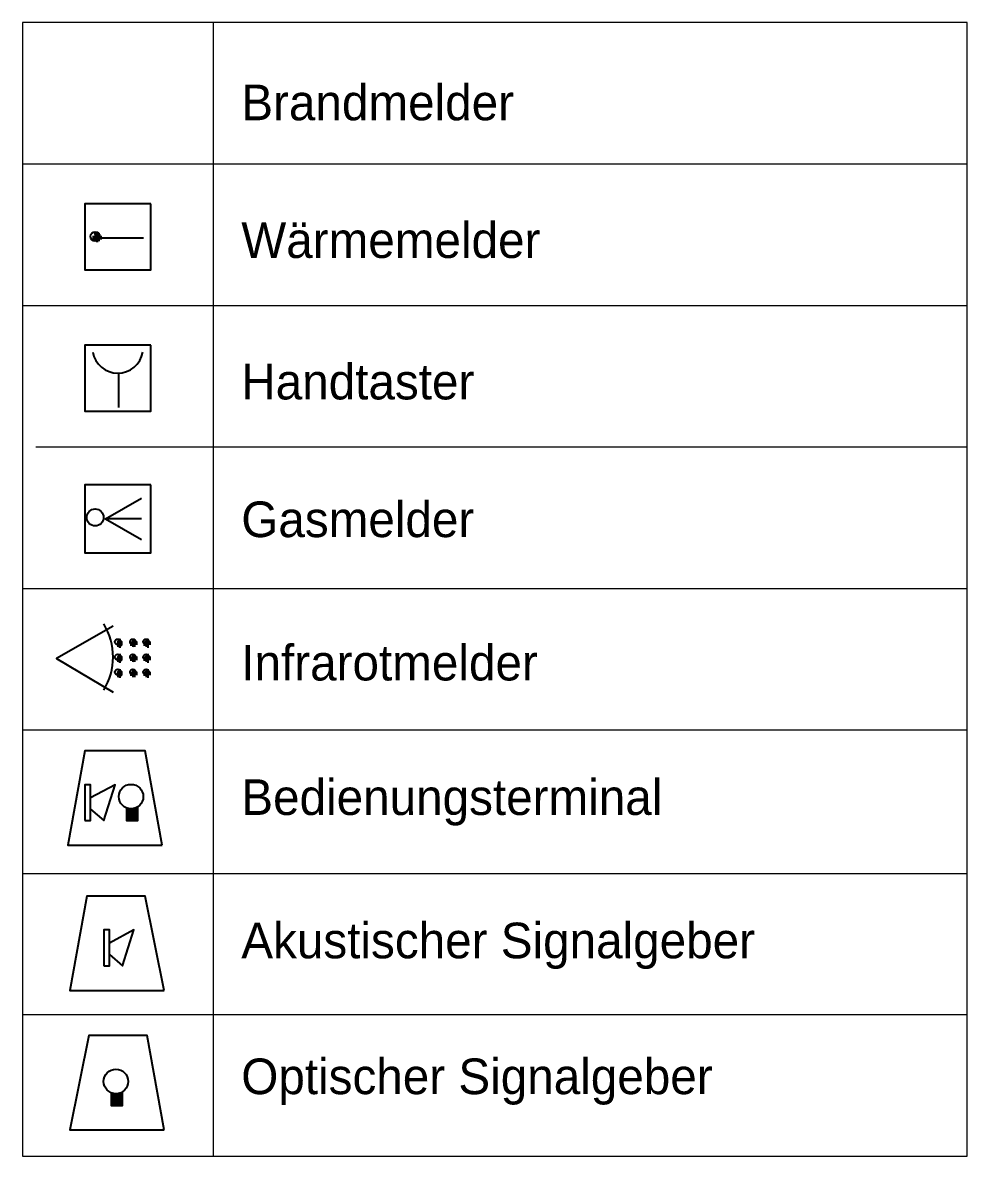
# Model space of a CAD drawing. Header units: millimetres. Extents: x -10377 to 8287, y -8757 to 3333.
# Drawn here: x 4352 to 6294, y -8237 to -5908 of the extents above; entities that cross this region are included whole.
import ezdxf

# ---------------------------------------------------------------- set-up
doc = ezdxf.new("R2010")
doc.units = ezdxf.units.MM
doc.layers.add('PDF2_EL_Legende', color=7, linetype='CONTINUOUS')
doc.layers.add('PDF2_Text', color=7, linetype='CONTINUOUS')
doc.styles.add('PDF ArialMT', font='PDF ArialMT')

msp = doc.modelspace()

# ---------------------------------------------------------------- linework, layer by layer
at = {"layer": 'PDF2_EL_Legende', "color": 7, "lineweight": 9}
msp.add_lwpolyline([(4352.1, -8237.3), (6294.2, -8237.3), (6294.2, -5907.5), (4352.1, -5907.5)], close=True, dxfattribs=at)
for points in [[(4743.6, -5907.5), (4743.6, -8237.3)], [(6294.2, -6198.3), (4352.1, -6198.3)], [(4352.1, -6489), (6294.2, -6489)], [(6294.2, -6779.8), (4379.2, -6779.8)], [(4352.1, -7070.5), (6294.2, -7070.5)], [(6294.2, -7361.2), (4352.1, -7361.2)], [(4352.1, -7655.9), (6294.2, -7655.9)], [(6294.2, -7946.6), (4352.1, -7946.6)]]:
    msp.add_lwpolyline(points, dxfattribs=at)
at = {"layer": 'PDF2_EL_Legende', "lineweight": 25}
for points in [[(4615.7, -6279.7), (4480, -6279.7), (4480, -6415.4), (4615.7, -6415.4)], [(4615.7, -6570.4), (4480, -6570.4), (4480, -6706.1), (4615.7, -6706.1)], [(4615.7, -6857.3), (4480, -6857.3), (4480, -6996.8), (4615.7, -6996.8)], [(4639, -7597.7), (4604.1, -7403.9), (4480, -7403.9), (4445.1, -7597.7)], [(4480, -7547.3), (4491.7, -7547.3), (4491.7, -7473.7), (4480, -7473.7)], [(4642.8, -7896.2), (4604.1, -7702.4), (4483.9, -7702.4), (4449, -7896.2)], [(4518.8, -7845.8), (4530.4, -7845.8), (4530.4, -7772.1), (4518.8, -7772.1)], [(4642.8, -8183.1), (4608, -7989.2), (4487.8, -7989.2), (4449, -8183.1)]]:
    msp.add_lwpolyline(points, close=True, dxfattribs=at)
at = {"layer": 'PDF2_EL_Legende', "lineweight": 0}
for points in [[(4514.9, -6349.5), (4495.5, -6349.5), (4514.9, -6349.5)], [(4514.9, -6349.5), (4495.5, -6349.5), (4514.9, -6349.5)], [(4511, -6341.7), (4499.4, -6341.7), (4511, -6341.7)], [(4511, -6353.3), (4499.4, -6353.3), (4511, -6353.3)], [(4507.2, -6341.7), (4503.3, -6341.7), (4507.2, -6341.7)], [(4507.2, -6357.2), (4503.3, -6357.2), (4507.2, -6357.2)], [(4507.2, -6357.2), (4503.3, -6357.2), (4507.2, -6357.2)], [(4549.8, -7175.2), (4549.8, -7175.2), (4549.8, -7175.2)], [(4549.8, -7175.2), (4549.8, -7175.2), (4549.8, -7175.2)], [(4549.8, -7175.2), (4549.8, -7175.2), (4549.8, -7175.2)], [(4549.8, -7175.2), (4549.8, -7175.2), (4549.8, -7175.2)], [(4549.8, -7179), (4549.8, -7175.2), (4549.8, -7179)], [(4580.8, -7175.2), (4580.8, -7175.2), (4580.8, -7175.2)], [(4580.8, -7175.2), (4580.8, -7175.2), (4580.8, -7175.2)], [(4580.8, -7175.2), (4580.8, -7175.2), (4580.8, -7175.2)], [(4580.8, -7175.2), (4580.8, -7175.2), (4580.8, -7175.2)], [(4608, -7175.2), (4608, -7175.2), (4608, -7175.2)], [(4608, -7175.2), (4608, -7175.2), (4608, -7175.2)], [(4549.8, -7182.9), (4545.9, -7182.9), (4549.8, -7182.9)], [(4549.8, -7190.7), (4549.8, -7190.7), (4549.8, -7190.7)], [(4549.8, -7190.7), (4549.8, -7190.7), (4549.8, -7190.7)], [(4549.8, -7190.7), (4549.8, -7190.7), (4549.8, -7190.7)], [(4549.8, -7190.7), (4549.8, -7190.7), (4549.8, -7190.7)], [(4549.8, -7190.7), (4549.8, -7190.7), (4549.8, -7190.7)], [(4580.8, -7182.9), (4573.1, -7182.9), (4580.8, -7182.9)], [(4580.8, -7186.8), (4573.1, -7186.8), (4580.8, -7186.8)], [(4580.8, -7179), (4576.9, -7179), (4580.8, -7179)], [(4580.8, -7190.7), (4580.8, -7190.7), (4580.8, -7190.7)], [(4580.8, -7190.7), (4580.8, -7190.7), (4580.8, -7190.7)], [(4580.8, -7190.7), (4580.8, -7190.7), (4580.8, -7190.7)], [(4580.8, -7190.7), (4580.8, -7190.7), (4580.8, -7190.7)], [(4608, -7186.8), (4600.2, -7186.8), (4608, -7186.8)], [(4608, -7179), (4604.1, -7179), (4608, -7179)], [(4608, -7190.7), (4608, -7190.7), (4608, -7190.7)], [(4608, -7190.7), (4608, -7190.7), (4608, -7190.7)], [(4549.8, -7213.9), (4545.9, -7213.9), (4549.8, -7213.9)], [(4549.8, -7206.2), (4549.8, -7206.2), (4549.8, -7206.2)], [(4549.8, -7206.2), (4549.8, -7206.2), (4549.8, -7206.2)], [(4549.8, -7206.2), (4549.8, -7206.2), (4549.8, -7206.2)], [(4549.8, -7206.2), (4549.8, -7206.2), (4549.8, -7206.2)], [(4549.8, -7210.1), (4549.8, -7206.2), (4549.8, -7210.1)], [(4549.8, -7221.7), (4549.8, -7221.7), (4549.8, -7221.7)], [(4549.8, -7221.7), (4549.8, -7221.7), (4549.8, -7221.7)], [(4549.8, -7221.7), (4549.8, -7221.7), (4549.8, -7221.7)], [(4549.8, -7221.7), (4549.8, -7221.7), (4549.8, -7221.7)], [(4549.8, -7221.7), (4549.8, -7221.7), (4549.8, -7221.7)], [(4580.8, -7213.9), (4573.1, -7213.9), (4580.8, -7213.9)], [(4580.8, -7217.8), (4573.1, -7217.8), (4580.8, -7217.8)], [(4580.8, -7210.1), (4576.9, -7210.1), (4580.8, -7210.1)], [(4580.8, -7206.2), (4580.8, -7206.2), (4580.8, -7206.2)], [(4580.8, -7206.2), (4580.8, -7206.2), (4580.8, -7206.2)], [(4580.8, -7206.2), (4580.8, -7206.2), (4580.8, -7206.2)], [(4580.8, -7206.2), (4580.8, -7206.2), (4580.8, -7206.2)], [(4580.8, -7221.7), (4580.8, -7221.7), (4580.8, -7221.7)], [(4580.8, -7221.7), (4580.8, -7221.7), (4580.8, -7221.7)], [(4580.8, -7221.7), (4580.8, -7221.7), (4580.8, -7221.7)], [(4580.8, -7221.7), (4580.8, -7221.7), (4580.8, -7221.7)], [(4608, -7217.8), (4600.2, -7217.8), (4608, -7217.8)], [(4608, -7210.1), (4604.1, -7210.1), (4608, -7210.1)], [(4608, -7206.2), (4608, -7206.2), (4608, -7206.2)], [(4608, -7206.2), (4608, -7206.2), (4608, -7206.2)], [(4608, -7221.7), (4608, -7221.7), (4608, -7221.7)], [(4608, -7221.7), (4608, -7221.7), (4608, -7221.7)], [(4549.8, -7244.9), (4545.9, -7244.9), (4549.8, -7244.9)], [(4549.8, -7237.2), (4549.8, -7237.2), (4549.8, -7237.2)], [(4549.8, -7237.2), (4549.8, -7237.2), (4549.8, -7237.2)], [(4549.8, -7237.2), (4549.8, -7237.2), (4549.8, -7237.2)], [(4549.8, -7237.2), (4549.8, -7237.2), (4549.8, -7237.2)], [(4549.8, -7241.1), (4549.8, -7237.2), (4549.8, -7241.1)], [(4580.8, -7244.9), (4573.1, -7244.9), (4580.8, -7244.9)], [(4580.8, -7241.1), (4576.9, -7241.1), (4580.8, -7241.1)], [(4580.8, -7237.2), (4580.8, -7237.2), (4580.8, -7237.2)], [(4580.8, -7237.2), (4580.8, -7237.2), (4580.8, -7237.2)], [(4580.8, -7237.2), (4580.8, -7237.2), (4580.8, -7237.2)], [(4580.8, -7237.2), (4580.8, -7237.2), (4580.8, -7237.2)], [(4608, -7241.1), (4604.1, -7241.1), (4608, -7241.1)], [(4608, -7237.2), (4608, -7237.2), (4608, -7237.2)], [(4608, -7237.2), (4608, -7237.2), (4608, -7237.2)], [(4549.8, -7252.7), (4549.8, -7252.7), (4549.8, -7252.7)], [(4549.8, -7252.7), (4549.8, -7252.7), (4549.8, -7252.7)], [(4549.8, -7252.7), (4549.8, -7252.7), (4549.8, -7252.7)], [(4549.8, -7252.7), (4549.8, -7252.7), (4549.8, -7252.7)], [(4549.8, -7252.7), (4549.8, -7252.7), (4549.8, -7252.7)], [(4580.8, -7248.8), (4573.1, -7248.8), (4580.8, -7248.8)], [(4580.8, -7252.7), (4580.8, -7252.7), (4580.8, -7252.7)], [(4580.8, -7252.7), (4580.8, -7252.7), (4580.8, -7252.7)], [(4580.8, -7252.7), (4580.8, -7252.7), (4580.8, -7252.7)], [(4580.8, -7252.7), (4580.8, -7252.7), (4580.8, -7252.7)], [(4608, -7248.8), (4600.2, -7248.8), (4608, -7248.8)], [(4608, -7252.7), (4608, -7252.7), (4608, -7252.7)], [(4608, -7252.7), (4608, -7252.7), (4608, -7252.7)], [(4588.6, -7524.1), (4580.8, -7524.1), (4588.6, -7524.1)], [(4557.6, -8109.4), (4549.8, -8109.4), (4557.6, -8109.4)]]:
    msp.add_lwpolyline(points, dxfattribs=at)
at = {"layer": 'PDF2_EL_Legende', "lineweight": 25}
for points in [[(4514.9, -6349.5), (4600.2, -6349.5)], [(4549.8, -6698.4), (4549.8, -6628.6)], [(4596.3, -6927.1), (4522.7, -6927.1), (4596.3, -6884.4)], [(4522.7, -6927.1), (4596.3, -6969.7)], [(4538.2, -7148), (4421.9, -7213.9), (4538.2, -7283.7)], [(4491.7, -7524.1), (4518.8, -7547.3), (4542.1, -7473.7), (4491.7, -7500.8)], [(4565.3, -7520.2), (4565.3, -7547.3), (4588.6, -7547.3), (4588.6, -7520.2)], [(4530.4, -7822.5), (4557.6, -7845.8), (4580.8, -7772.1), (4530.4, -7799.3)], [(4534.3, -8105.5), (4534.3, -8132.7), (4557.6, -8132.7), (4557.6, -8105.5)]]:
    msp.add_lwpolyline(points, dxfattribs=at)
at = {"layer": 'PDF2_EL_Legende', "lineweight": 0}
for points in [[(4553.7, -7175.2), (4549.8, -7175.2)], [(4611.8, -7175.2), (4608, -7175.2)], [(4553.7, -7190.7), (4549.8, -7190.7)], [(4611.8, -7190.7), (4608, -7190.7)], [(4553.7, -7206.2), (4549.8, -7206.2)], [(4553.7, -7221.7), (4549.8, -7221.7)], [(4611.8, -7206.2), (4608, -7206.2)], [(4611.8, -7221.7), (4608, -7221.7)], [(4553.7, -7237.2), (4549.8, -7237.2)], [(4611.8, -7237.2), (4608, -7237.2)], [(4553.7, -7252.7), (4549.8, -7252.7)], [(4611.8, -7252.7), (4608, -7252.7)]]:
    msp.add_lwpolyline(points, close=True, dxfattribs=at)
at = {"layer": 'PDF2_EL_Legende', "lineweight": 25}
for centre, radius in [((4501.2, -6346.8), 9.69), ((4501.2, -6924.4), 17.4), ((4547.7, -7180.2), 5.81), ((4578.7, -7180.2), 5.81), ((4605.9, -7180.2), 5.81), ((4547.7, -7211.3), 5.81), ((4578.7, -7211.3), 5.81), ((4605.9, -7211.3), 5.81), ((4547.7, -7242.3), 5.81), ((4578.7, -7242.3), 5.81), ((4605.9, -7242.3), 5.81), ((4574.9, -7498.1), 25.2), ((4543.8, -8083.5), 25.2)]:
    msp.add_circle(centre, radius, dxfattribs=at)
for centre, radius, start, end in [((4547.7, -6575.5), 52.3, 190.3876, 349.6124), ((4408.2, -7211.3), 129.9, 328.4473, 31.5527)]:
    msp.add_arc(centre, radius, start, end, dxfattribs=at)
at = {"layer": 'PDF2_EL_Legende'}
for points in [[(4499.4, -6345.6), (4514.9, -6345.6), (4495.5, -6345.6)], [(4514.9, -6345.6), (4495.5, -6345.6), (4514.9, -6349.5)], [(4495.5, -6345.6), (4514.9, -6349.5), (4495.5, -6349.5)], [(4495.5, -6349.5), (4514.9, -6349.5), (4514.9, -6349.5)], [(4514.9, -6349.5), (4514.9, -6349.5), (4495.5, -6349.5)], [(4514.9, -6349.5), (4495.5, -6349.5), (4514.9, -6353.3)], [(4495.5, -6349.5), (4514.9, -6353.3), (4495.5, -6353.3)], [(4514.9, -6353.3), (4495.5, -6353.3), (4511, -6353.3)], [(4495.5, -6353.3), (4511, -6353.3), (4499.4, -6353.3)], [(4503.3, -6341.7), (4511, -6341.7), (4499.4, -6341.7)], [(4499.4, -6341.7), (4511, -6341.7), (4511, -6341.7)], [(4511, -6341.7), (4499.4, -6341.7), (4511, -6345.6)], [(4499.4, -6341.7), (4511, -6345.6), (4499.4, -6345.6)], [(4511, -6345.6), (4499.4, -6345.6), (4514.9, -6345.6)], [(4499.4, -6353.3), (4511, -6353.3), (4511, -6353.3)], [(4511, -6353.3), (4499.4, -6353.3), (4511, -6357.2)], [(4499.4, -6353.3), (4511, -6357.2), (4499.4, -6357.2)], [(4511, -6357.2), (4499.4, -6357.2), (4507.2, -6357.2)], [(4499.4, -6357.2), (4507.2, -6357.2), (4503.3, -6357.2)], [(4503.3, -6341.7), (4507.2, -6341.7), (4507.2, -6341.7)], [(4507.2, -6341.7), (4507.2, -6341.7), (4503.3, -6341.7)], [(4503.3, -6341.7), (4507.2, -6341.7), (4507.2, -6341.7)], [(4507.2, -6341.7), (4503.3, -6341.7), (4511, -6341.7)], [(4503.3, -6357.2), (4507.2, -6357.2), (4507.2, -6357.2)], [(4507.2, -6357.2), (4507.2, -6357.2), (4503.3, -6357.2)], [(4549.8, -7175.2), (4549.8, -7179), (4545.9, -7179)], [(4549.8, -7175.2), (4553.7, -7175.2), (4553.7, -7175.2)], [(4553.7, -7175.2), (4553.7, -7175.2), (4549.8, -7175.2)], [(4549.8, -7175.2), (4553.7, -7175.2), (4553.7, -7175.2)], [(4553.7, -7175.2), (4553.7, -7175.2), (4549.8, -7175.2)], [(4553.7, -7175.2), (4549.8, -7175.2), (4557.6, -7179)], [(4549.8, -7175.2), (4557.6, -7179), (4549.8, -7179)], [(4580.8, -7175.2), (4576.9, -7175.2), (4576.9, -7175.2)], [(4576.9, -7175.2), (4580.8, -7175.2), (4580.8, -7175.2)], [(4580.8, -7175.2), (4580.8, -7175.2), (4576.9, -7175.2)], [(4580.8, -7175.2), (4576.9, -7175.2), (4580.8, -7179)], [(4576.9, -7175.2), (4580.8, -7179), (4576.9, -7179)], [(4580.8, -7175.2), (4584.7, -7175.2), (4584.7, -7175.2)], [(4584.7, -7175.2), (4584.7, -7175.2), (4580.8, -7175.2)], [(4584.7, -7175.2), (4580.8, -7175.2), (4584.7, -7179)], [(4580.8, -7175.2), (4584.7, -7179), (4580.8, -7179)], [(4608, -7175.2), (4604.1, -7175.2), (4604.1, -7175.2)], [(4608, -7175.2), (4604.1, -7175.2), (4608, -7179)], [(4604.1, -7175.2), (4608, -7179), (4604.1, -7179)], [(4608, -7175.2), (4611.8, -7175.2), (4611.8, -7175.2)], [(4611.8, -7175.2), (4611.8, -7175.2), (4608, -7175.2)], [(4608, -7175.2), (4611.8, -7175.2), (4611.8, -7175.2)], [(4611.8, -7175.2), (4611.8, -7175.2), (4608, -7175.2)], [(4611.8, -7175.2), (4608, -7175.2), (4611.8, -7179)], [(4608, -7175.2), (4611.8, -7179), (4608, -7179)], [(4545.9, -7179), (4549.8, -7179), (4549.8, -7179)], [(4549.8, -7179), (4549.8, -7179), (4545.9, -7179)], [(4545.9, -7179), (4549.8, -7179), (4549.8, -7179)], [(4549.8, -7179), (4549.8, -7179), (4545.9, -7179)], [(4545.9, -7179), (4549.8, -7179), (4549.8, -7179)], [(4549.8, -7179), (4549.8, -7179), (4545.9, -7179)], [(4549.8, -7179), (4545.9, -7179), (4549.8, -7182.9)], [(4545.9, -7179), (4549.8, -7182.9), (4545.9, -7182.9)], [(4545.9, -7182.9), (4549.8, -7182.9), (4549.8, -7182.9)], [(4549.8, -7182.9), (4549.8, -7182.9), (4545.9, -7182.9)], [(4545.9, -7182.9), (4549.8, -7182.9), (4549.8, -7182.9)], [(4549.8, -7182.9), (4549.8, -7182.9), (4545.9, -7182.9)], [(4545.9, -7182.9), (4549.8, -7182.9), (4549.8, -7182.9)], [(4549.8, -7182.9), (4545.9, -7182.9), (4549.8, -7186.8)], [(4545.9, -7182.9), (4549.8, -7186.8), (4545.9, -7186.8)], [(4545.9, -7186.8), (4549.8, -7186.8), (4549.8, -7186.8)], [(4549.8, -7186.8), (4549.8, -7186.8), (4545.9, -7186.8)], [(4545.9, -7186.8), (4549.8, -7186.8), (4549.8, -7186.8)], [(4549.8, -7186.8), (4549.8, -7186.8), (4545.9, -7186.8)], [(4549.8, -7186.8), (4545.9, -7186.8), (4549.8, -7190.7)], [(4545.9, -7186.8), (4549.8, -7190.7), (4545.9, -7190.7)], [(4545.9, -7190.7), (4549.8, -7190.7), (4549.8, -7190.7)], [(4549.8, -7190.7), (4549.8, -7190.7), (4545.9, -7190.7)], [(4549.8, -7179), (4557.6, -7179), (4557.6, -7179)], [(4557.6, -7179), (4557.6, -7179), (4549.8, -7179)], [(4549.8, -7179), (4557.6, -7179), (4557.6, -7179)], [(4557.6, -7179), (4557.6, -7179), (4549.8, -7179)], [(4549.8, -7179), (4557.6, -7179), (4557.6, -7179)], [(4557.6, -7179), (4557.6, -7179), (4549.8, -7179)], [(4557.6, -7179), (4549.8, -7179), (4557.6, -7182.9)], [(4549.8, -7179), (4557.6, -7182.9), (4549.8, -7182.9)], [(4549.8, -7182.9), (4557.6, -7182.9), (4557.6, -7182.9)], [(4557.6, -7182.9), (4557.6, -7182.9), (4549.8, -7182.9)], [(4549.8, -7182.9), (4557.6, -7182.9), (4557.6, -7182.9)], [(4557.6, -7182.9), (4557.6, -7182.9), (4549.8, -7182.9)], [(4557.6, -7182.9), (4549.8, -7182.9), (4557.6, -7186.8)], [(4549.8, -7182.9), (4557.6, -7186.8), (4549.8, -7186.8)], [(4549.8, -7186.8), (4557.6, -7186.8), (4557.6, -7186.8)], [(4557.6, -7186.8), (4557.6, -7186.8), (4549.8, -7186.8)], [(4549.8, -7186.8), (4557.6, -7186.8), (4557.6, -7186.8)], [(4557.6, -7186.8), (4557.6, -7186.8), (4549.8, -7186.8)], [(4549.8, -7186.8), (4557.6, -7186.8), (4557.6, -7186.8)], [(4557.6, -7186.8), (4557.6, -7186.8), (4549.8, -7186.8)], [(4557.6, -7186.8), (4549.8, -7186.8), (4553.7, -7190.7)], [(4549.8, -7186.8), (4553.7, -7190.7), (4549.8, -7190.7)], [(4549.8, -7190.7), (4553.7, -7190.7), (4553.7, -7190.7)], [(4553.7, -7190.7), (4553.7, -7190.7), (4549.8, -7190.7)], [(4549.8, -7190.7), (4553.7, -7190.7), (4553.7, -7190.7)], [(4553.7, -7190.7), (4553.7, -7190.7), (4549.8, -7190.7)], [(4576.9, -7179), (4580.8, -7179), (4573.1, -7179)], [(4573.1, -7179), (4580.8, -7179), (4580.8, -7179)], [(4580.8, -7179), (4580.8, -7179), (4573.1, -7179)], [(4573.1, -7179), (4580.8, -7179), (4580.8, -7179)], [(4580.8, -7179), (4580.8, -7179), (4573.1, -7179)], [(4580.8, -7179), (4573.1, -7179), (4580.8, -7182.9)], [(4573.1, -7179), (4580.8, -7182.9), (4573.1, -7182.9)], [(4573.1, -7182.9), (4580.8, -7182.9), (4580.8, -7182.9)], [(4580.8, -7182.9), (4580.8, -7182.9), (4573.1, -7182.9)], [(4573.1, -7182.9), (4580.8, -7182.9), (4580.8, -7182.9)], [(4580.8, -7182.9), (4580.8, -7182.9), (4573.1, -7182.9)], [(4573.1, -7182.9), (4580.8, -7182.9), (4580.8, -7182.9)], [(4580.8, -7182.9), (4573.1, -7182.9), (4580.8, -7186.8)], [(4573.1, -7182.9), (4580.8, -7186.8), (4573.1, -7186.8)], [(4573.1, -7186.8), (4580.8, -7186.8), (4580.8, -7186.8)], [(4580.8, -7186.8), (4580.8, -7186.8), (4573.1, -7186.8)], [(4573.1, -7186.8), (4580.8, -7186.8), (4576.9, -7186.8)], [(4580.8, -7186.8), (4576.9, -7186.8), (4580.8, -7190.7)], [(4576.9, -7186.8), (4580.8, -7190.7), (4576.9, -7190.7)], [(4576.9, -7190.7), (4580.8, -7190.7), (4580.8, -7190.7)], [(4580.8, -7190.7), (4580.8, -7190.7), (4576.9, -7190.7)], [(4576.9, -7190.7), (4580.8, -7190.7), (4580.8, -7190.7)], [(4580.8, -7190.7), (4580.8, -7190.7), (4576.9, -7190.7)], [(4576.9, -7190.7), (4580.8, -7190.7), (4580.8, -7190.7)], [(4580.8, -7190.7), (4580.8, -7190.7), (4576.9, -7190.7)], [(4580.8, -7179), (4584.7, -7179), (4584.7, -7179)], [(4584.7, -7179), (4584.7, -7179), (4580.8, -7179)], [(4580.8, -7179), (4584.7, -7179), (4584.7, -7179)], [(4584.7, -7179), (4584.7, -7179), (4580.8, -7179)], [(4588.6, -7179), (4588.6, -7179), (4580.8, -7179)], [(4588.6, -7179), (4580.8, -7179), (4584.7, -7179)], [(4588.6, -7179), (4580.8, -7179), (4588.6, -7182.9)], [(4580.8, -7179), (4588.6, -7182.9), (4580.8, -7182.9)], [(4580.8, -7182.9), (4588.6, -7182.9), (4588.6, -7182.9)], [(4588.6, -7182.9), (4588.6, -7182.9), (4580.8, -7182.9)], [(4580.8, -7182.9), (4588.6, -7182.9), (4588.6, -7182.9)], [(4588.6, -7182.9), (4588.6, -7182.9), (4580.8, -7182.9)], [(4588.6, -7182.9), (4580.8, -7182.9), (4588.6, -7186.8)], [(4580.8, -7182.9), (4588.6, -7186.8), (4580.8, -7186.8)], [(4584.7, -7186.8), (4584.7, -7186.8), (4580.8, -7186.8)], [(4584.7, -7186.8), (4580.8, -7186.8), (4588.6, -7186.8)], [(4580.8, -7186.8), (4584.7, -7186.8), (4584.7, -7186.8)], [(4584.7, -7186.8), (4584.7, -7186.8), (4580.8, -7186.8)], [(4580.8, -7186.8), (4584.7, -7186.8), (4584.7, -7186.8)], [(4584.7, -7186.8), (4584.7, -7186.8), (4580.8, -7186.8)], [(4584.7, -7186.8), (4580.8, -7186.8), (4584.7, -7190.7)], [(4580.8, -7186.8), (4584.7, -7190.7), (4580.8, -7190.7)], [(4580.8, -7190.7), (4584.7, -7190.7), (4584.7, -7190.7)], [(4604.1, -7179), (4608, -7179), (4600.2, -7179)], [(4608, -7179), (4600.2, -7179), (4608, -7182.9)], [(4600.2, -7179), (4608, -7182.9), (4600.2, -7182.9)], [(4600.2, -7182.9), (4608, -7182.9), (4608, -7182.9)], [(4608, -7182.9), (4608, -7182.9), (4600.2, -7182.9)], [(4600.2, -7182.9), (4608, -7182.9), (4608, -7182.9)], [(4608, -7182.9), (4608, -7182.9), (4600.2, -7182.9)], [(4608, -7182.9), (4600.2, -7182.9), (4608, -7186.8)], [(4600.2, -7182.9), (4608, -7186.8), (4600.2, -7186.8)], [(4600.2, -7186.8), (4608, -7186.8), (4604.1, -7186.8)], [(4604.1, -7179), (4608, -7179), (4608, -7179)], [(4608, -7179), (4608, -7179), (4604.1, -7179)], [(4604.1, -7179), (4608, -7179), (4608, -7179)], [(4608, -7179), (4608, -7179), (4604.1, -7179)], [(4604.1, -7186.8), (4608, -7186.8), (4608, -7186.8)], [(4608, -7186.8), (4608, -7186.8), (4604.1, -7186.8)], [(4604.1, -7186.8), (4608, -7186.8), (4608, -7186.8)], [(4608, -7186.8), (4608, -7186.8), (4604.1, -7186.8)], [(4608, -7186.8), (4604.1, -7186.8), (4608, -7190.7)], [(4604.1, -7186.8), (4608, -7190.7), (4604.1, -7190.7)], [(4604.1, -7190.7), (4608, -7190.7), (4608, -7190.7)], [(4608, -7190.7), (4608, -7190.7), (4604.1, -7190.7)], [(4615.7, -7179), (4615.7, -7179), (4608, -7179)], [(4615.7, -7179), (4608, -7179), (4611.8, -7179)], [(4608, -7179), (4615.7, -7179), (4615.7, -7179)], [(4615.7, -7179), (4615.7, -7179), (4608, -7179)], [(4608, -7179), (4615.7, -7179), (4615.7, -7179)], [(4615.7, -7179), (4615.7, -7179), (4608, -7179)], [(4615.7, -7179), (4608, -7179), (4615.7, -7182.9)], [(4608, -7179), (4615.7, -7182.9), (4608, -7182.9)], [(4608, -7182.9), (4615.7, -7182.9), (4615.7, -7182.9)], [(4615.7, -7182.9), (4615.7, -7182.9), (4608, -7182.9)], [(4608, -7182.9), (4615.7, -7182.9), (4615.7, -7182.9)], [(4615.7, -7182.9), (4615.7, -7182.9), (4608, -7182.9)], [(4615.7, -7182.9), (4608, -7182.9), (4615.7, -7186.8)], [(4608, -7182.9), (4615.7, -7186.8), (4608, -7186.8)], [(4608, -7186.8), (4615.7, -7186.8), (4615.7, -7186.8)], [(4615.7, -7186.8), (4615.7, -7186.8), (4608, -7186.8)], [(4608, -7186.8), (4615.7, -7186.8), (4615.7, -7186.8)], [(4615.7, -7186.8), (4615.7, -7186.8), (4608, -7186.8)], [(4611.8, -7186.8), (4611.8, -7186.8), (4608, -7186.8)], [(4611.8, -7186.8), (4608, -7186.8), (4615.7, -7186.8)], [(4611.8, -7186.8), (4608, -7186.8), (4611.8, -7190.7)], [(4608, -7186.8), (4611.8, -7190.7), (4608, -7190.7)], [(4608, -7190.7), (4611.8, -7190.7), (4611.8, -7190.7)], [(4611.8, -7190.7), (4611.8, -7190.7), (4608, -7190.7)], [(4608, -7190.7), (4611.8, -7190.7), (4611.8, -7190.7)], [(4611.8, -7190.7), (4611.8, -7190.7), (4608, -7190.7)], [(4549.8, -7206.2), (4549.8, -7210.1), (4545.9, -7210.1)], [(4545.9, -7210.1), (4549.8, -7210.1), (4549.8, -7210.1)], [(4549.8, -7210.1), (4549.8, -7210.1), (4545.9, -7210.1)], [(4545.9, -7210.1), (4549.8, -7210.1), (4549.8, -7210.1)], [(4549.8, -7210.1), (4549.8, -7210.1), (4545.9, -7210.1)], [(4545.9, -7210.1), (4549.8, -7210.1), (4549.8, -7210.1)], [(4549.8, -7210.1), (4549.8, -7210.1), (4545.9, -7210.1)], [(4549.8, -7210.1), (4545.9, -7210.1), (4549.8, -7213.9)], [(4545.9, -7210.1), (4549.8, -7213.9), (4545.9, -7213.9)], [(4545.9, -7213.9), (4549.8, -7213.9), (4549.8, -7213.9)], [(4549.8, -7213.9), (4549.8, -7213.9), (4545.9, -7213.9)], [(4545.9, -7213.9), (4549.8, -7213.9), (4549.8, -7213.9)], [(4549.8, -7213.9), (4549.8, -7213.9), (4545.9, -7213.9)], [(4545.9, -7213.9), (4549.8, -7213.9), (4549.8, -7213.9)], [(4549.8, -7213.9), (4545.9, -7213.9), (4549.8, -7217.8)], [(4545.9, -7213.9), (4549.8, -7217.8), (4545.9, -7217.8)], [(4545.9, -7217.8), (4549.8, -7217.8), (4549.8, -7217.8)], [(4549.8, -7217.8), (4549.8, -7217.8), (4545.9, -7217.8)], [(4545.9, -7217.8), (4549.8, -7217.8), (4549.8, -7217.8)], [(4549.8, -7217.8), (4549.8, -7217.8), (4545.9, -7217.8)], [(4549.8, -7217.8), (4545.9, -7217.8), (4549.8, -7221.7)], [(4545.9, -7217.8), (4549.8, -7221.7), (4545.9, -7221.7)], [(4545.9, -7221.7), (4549.8, -7221.7), (4549.8, -7221.7)], [(4549.8, -7221.7), (4549.8, -7221.7), (4545.9, -7221.7)], [(4549.8, -7206.2), (4553.7, -7206.2), (4553.7, -7206.2)], [(4553.7, -7206.2), (4553.7, -7206.2), (4549.8, -7206.2)], [(4549.8, -7206.2), (4553.7, -7206.2), (4553.7, -7206.2)], [(4553.7, -7206.2), (4553.7, -7206.2), (4549.8, -7206.2)], [(4553.7, -7206.2), (4549.8, -7206.2), (4557.6, -7210.1)], [(4549.8, -7206.2), (4557.6, -7210.1), (4549.8, -7210.1)], [(4549.8, -7210.1), (4557.6, -7210.1), (4557.6, -7210.1)], [(4557.6, -7210.1), (4557.6, -7210.1), (4549.8, -7210.1)], [(4549.8, -7210.1), (4557.6, -7210.1), (4557.6, -7210.1)], [(4557.6, -7210.1), (4557.6, -7210.1), (4549.8, -7210.1)], [(4549.8, -7210.1), (4557.6, -7210.1), (4557.6, -7210.1)], [(4557.6, -7210.1), (4557.6, -7210.1), (4549.8, -7210.1)], [(4557.6, -7210.1), (4549.8, -7210.1), (4557.6, -7213.9)], [(4549.8, -7210.1), (4557.6, -7213.9), (4549.8, -7213.9)], [(4549.8, -7213.9), (4557.6, -7213.9), (4557.6, -7213.9)], [(4557.6, -7213.9), (4557.6, -7213.9), (4549.8, -7213.9)], [(4549.8, -7213.9), (4557.6, -7213.9), (4557.6, -7213.9)], [(4557.6, -7213.9), (4557.6, -7213.9), (4549.8, -7213.9)], [(4557.6, -7213.9), (4549.8, -7213.9), (4557.6, -7217.8)], [(4549.8, -7213.9), (4557.6, -7217.8), (4549.8, -7217.8)], [(4549.8, -7217.8), (4557.6, -7217.8), (4557.6, -7217.8)], [(4557.6, -7217.8), (4557.6, -7217.8), (4549.8, -7217.8)], [(4549.8, -7217.8), (4557.6, -7217.8), (4557.6, -7217.8)], [(4557.6, -7217.8), (4557.6, -7217.8), (4549.8, -7217.8)], [(4549.8, -7217.8), (4557.6, -7217.8), (4557.6, -7217.8)], [(4557.6, -7217.8), (4557.6, -7217.8), (4549.8, -7217.8)], [(4557.6, -7217.8), (4549.8, -7217.8), (4553.7, -7221.7)], [(4549.8, -7217.8), (4553.7, -7221.7), (4549.8, -7221.7)], [(4549.8, -7221.7), (4553.7, -7221.7), (4553.7, -7221.7)], [(4553.7, -7221.7), (4553.7, -7221.7), (4549.8, -7221.7)], [(4549.8, -7221.7), (4553.7, -7221.7), (4553.7, -7221.7)], [(4553.7, -7221.7), (4553.7, -7221.7), (4549.8, -7221.7)], [(4576.9, -7210.1), (4580.8, -7210.1), (4573.1, -7210.1)], [(4573.1, -7210.1), (4580.8, -7210.1), (4580.8, -7210.1)], [(4580.8, -7210.1), (4580.8, -7210.1), (4573.1, -7210.1)], [(4573.1, -7210.1), (4580.8, -7210.1), (4580.8, -7210.1)], [(4580.8, -7210.1), (4580.8, -7210.1), (4573.1, -7210.1)], [(4580.8, -7210.1), (4573.1, -7210.1), (4580.8, -7213.9)], [(4573.1, -7210.1), (4580.8, -7213.9), (4573.1, -7213.9)], [(4573.1, -7213.9), (4580.8, -7213.9), (4580.8, -7213.9)], [(4580.8, -7213.9), (4580.8, -7213.9), (4573.1, -7213.9)], [(4573.1, -7213.9), (4580.8, -7213.9), (4580.8, -7213.9)], [(4580.8, -7213.9), (4580.8, -7213.9), (4573.1, -7213.9)], [(4573.1, -7213.9), (4580.8, -7213.9), (4580.8, -7213.9)], [(4580.8, -7213.9), (4573.1, -7213.9), (4580.8, -7217.8)], [(4573.1, -7213.9), (4580.8, -7217.8), (4573.1, -7217.8)], [(4573.1, -7217.8), (4580.8, -7217.8), (4580.8, -7217.8)], [(4580.8, -7217.8), (4580.8, -7217.8), (4573.1, -7217.8)], [(4573.1, -7217.8), (4580.8, -7217.8), (4576.9, -7217.8)], [(4580.8, -7206.2), (4576.9, -7206.2), (4576.9, -7206.2)], [(4576.9, -7206.2), (4580.8, -7206.2), (4580.8, -7206.2)], [(4580.8, -7206.2), (4580.8, -7206.2), (4576.9, -7206.2)], [(4580.8, -7206.2), (4576.9, -7206.2), (4580.8, -7210.1)], [(4576.9, -7206.2), (4580.8, -7210.1), (4576.9, -7210.1)], [(4580.8, -7217.8), (4576.9, -7217.8), (4580.8, -7221.7)], [(4576.9, -7217.8), (4580.8, -7221.7), (4576.9, -7221.7)], [(4576.9, -7221.7), (4580.8, -7221.7), (4580.8, -7221.7)], [(4580.8, -7221.7), (4580.8, -7221.7), (4576.9, -7221.7)], [(4576.9, -7221.7), (4580.8, -7221.7), (4580.8, -7221.7)], [(4580.8, -7221.7), (4580.8, -7221.7), (4576.9, -7221.7)], [(4576.9, -7221.7), (4580.8, -7221.7), (4580.8, -7221.7)], [(4580.8, -7221.7), (4580.8, -7221.7), (4576.9, -7221.7)], [(4580.8, -7206.2), (4584.7, -7206.2), (4584.7, -7206.2)], [(4584.7, -7206.2), (4584.7, -7206.2), (4580.8, -7206.2)], [(4584.7, -7206.2), (4580.8, -7206.2), (4584.7, -7210.1)], [(4580.8, -7206.2), (4584.7, -7210.1), (4580.8, -7210.1)], [(4580.8, -7210.1), (4584.7, -7210.1), (4584.7, -7210.1)], [(4584.7, -7210.1), (4584.7, -7210.1), (4580.8, -7210.1)], [(4580.8, -7210.1), (4584.7, -7210.1), (4584.7, -7210.1)], [(4584.7, -7210.1), (4584.7, -7210.1), (4580.8, -7210.1)], [(4588.6, -7210.1), (4588.6, -7210.1), (4580.8, -7210.1)], [(4588.6, -7210.1), (4580.8, -7210.1), (4584.7, -7210.1)], [(4588.6, -7210.1), (4580.8, -7210.1), (4588.6, -7213.9)], [(4580.8, -7210.1), (4588.6, -7213.9), (4580.8, -7213.9)], [(4580.8, -7213.9), (4588.6, -7213.9), (4588.6, -7213.9)], [(4588.6, -7213.9), (4588.6, -7213.9), (4580.8, -7213.9)], [(4580.8, -7213.9), (4588.6, -7213.9), (4588.6, -7213.9)], [(4588.6, -7213.9), (4588.6, -7213.9), (4580.8, -7213.9)], [(4588.6, -7213.9), (4580.8, -7213.9), (4588.6, -7217.8)], [(4580.8, -7213.9), (4588.6, -7217.8), (4580.8, -7217.8)], [(4584.7, -7217.8), (4584.7, -7217.8), (4580.8, -7217.8)], [(4584.7, -7217.8), (4580.8, -7217.8), (4588.6, -7217.8)], [(4580.8, -7217.8), (4584.7, -7217.8), (4584.7, -7217.8)], [(4584.7, -7217.8), (4584.7, -7217.8), (4580.8, -7217.8)], [(4580.8, -7217.8), (4584.7, -7217.8), (4584.7, -7217.8)], [(4584.7, -7217.8), (4584.7, -7217.8), (4580.8, -7217.8)], [(4584.7, -7217.8), (4580.8, -7217.8), (4584.7, -7221.7)], [(4580.8, -7217.8), (4584.7, -7221.7), (4580.8, -7221.7)], [(4580.8, -7221.7), (4584.7, -7221.7), (4584.7, -7221.7)], [(4604.1, -7210.1), (4608, -7210.1), (4600.2, -7210.1)], [(4608, -7210.1), (4600.2, -7210.1), (4608, -7213.9)], [(4600.2, -7210.1), (4608, -7213.9), (4600.2, -7213.9)], [(4600.2, -7213.9), (4608, -7213.9), (4608, -7213.9)], [(4608, -7213.9), (4608, -7213.9), (4600.2, -7213.9)], [(4600.2, -7213.9), (4608, -7213.9), (4608, -7213.9)], [(4608, -7213.9), (4608, -7213.9), (4600.2, -7213.9)], [(4608, -7213.9), (4600.2, -7213.9), (4608, -7217.8)], [(4600.2, -7213.9), (4608, -7217.8), (4600.2, -7217.8)], [(4600.2, -7217.8), (4608, -7217.8), (4604.1, -7217.8)], [(4608, -7206.2), (4604.1, -7206.2), (4604.1, -7206.2)], [(4608, -7206.2), (4604.1, -7206.2), (4608, -7210.1)], [(4604.1, -7206.2), (4608, -7210.1), (4604.1, -7210.1)], [(4604.1, -7210.1), (4608, -7210.1), (4608, -7210.1)], [(4608, -7210.1), (4608, -7210.1), (4604.1, -7210.1)], [(4604.1, -7210.1), (4608, -7210.1), (4608, -7210.1)], [(4608, -7210.1), (4608, -7210.1), (4604.1, -7210.1)], [(4604.1, -7217.8), (4608, -7217.8), (4608, -7217.8)], [(4608, -7217.8), (4608, -7217.8), (4604.1, -7217.8)], [(4604.1, -7217.8), (4608, -7217.8), (4608, -7217.8)], [(4608, -7217.8), (4608, -7217.8), (4604.1, -7217.8)], [(4608, -7217.8), (4604.1, -7217.8), (4608, -7221.7)], [(4604.1, -7217.8), (4608, -7221.7), (4604.1, -7221.7)], [(4604.1, -7221.7), (4608, -7221.7), (4608, -7221.7)], [(4608, -7221.7), (4608, -7221.7), (4604.1, -7221.7)], [(4608, -7206.2), (4611.8, -7206.2), (4611.8, -7206.2)], [(4611.8, -7206.2), (4611.8, -7206.2), (4608, -7206.2)], [(4608, -7206.2), (4611.8, -7206.2), (4611.8, -7206.2)], [(4611.8, -7206.2), (4611.8, -7206.2), (4608, -7206.2)], [(4611.8, -7206.2), (4608, -7206.2), (4611.8, -7210.1)], [(4608, -7206.2), (4611.8, -7210.1), (4608, -7210.1)], [(4615.7, -7210.1), (4615.7, -7210.1), (4608, -7210.1)], [(4615.7, -7210.1), (4608, -7210.1), (4611.8, -7210.1)], [(4608, -7210.1), (4615.7, -7210.1), (4615.7, -7210.1)], [(4615.7, -7210.1), (4615.7, -7210.1), (4608, -7210.1)], [(4608, -7210.1), (4615.7, -7210.1), (4615.7, -7210.1)], [(4615.7, -7210.1), (4615.7, -7210.1), (4608, -7210.1)], [(4615.7, -7210.1), (4608, -7210.1), (4615.7, -7213.9)], [(4608, -7210.1), (4615.7, -7213.9), (4608, -7213.9)], [(4608, -7213.9), (4615.7, -7213.9), (4615.7, -7213.9)], [(4615.7, -7213.9), (4615.7, -7213.9), (4608, -7213.9)], [(4608, -7213.9), (4615.7, -7213.9), (4615.7, -7213.9)], [(4615.7, -7213.9), (4615.7, -7213.9), (4608, -7213.9)], [(4615.7, -7213.9), (4608, -7213.9), (4615.7, -7217.8)], [(4608, -7213.9), (4615.7, -7217.8), (4608, -7217.8)], [(4608, -7217.8), (4615.7, -7217.8), (4615.7, -7217.8)], [(4615.7, -7217.8), (4615.7, -7217.8), (4608, -7217.8)], [(4608, -7217.8), (4615.7, -7217.8), (4615.7, -7217.8)], [(4615.7, -7217.8), (4615.7, -7217.8), (4608, -7217.8)], [(4611.8, -7217.8), (4611.8, -7217.8), (4608, -7217.8)], [(4611.8, -7217.8), (4608, -7217.8), (4615.7, -7217.8)], [(4611.8, -7217.8), (4608, -7217.8), (4611.8, -7221.7)], [(4608, -7217.8), (4611.8, -7221.7), (4608, -7221.7)], [(4608, -7221.7), (4611.8, -7221.7), (4611.8, -7221.7)], [(4611.8, -7221.7), (4611.8, -7221.7), (4608, -7221.7)], [(4608, -7221.7), (4611.8, -7221.7), (4611.8, -7221.7)], [(4611.8, -7221.7), (4611.8, -7221.7), (4608, -7221.7)], [(4549.8, -7237.2), (4549.8, -7241.1), (4545.9, -7241.1)], [(4545.9, -7241.1), (4549.8, -7241.1), (4549.8, -7241.1)], [(4549.8, -7241.1), (4549.8, -7241.1), (4545.9, -7241.1)], [(4545.9, -7241.1), (4549.8, -7241.1), (4549.8, -7241.1)], [(4549.8, -7241.1), (4549.8, -7241.1), (4545.9, -7241.1)], [(4545.9, -7241.1), (4549.8, -7241.1), (4549.8, -7241.1)], [(4549.8, -7241.1), (4549.8, -7241.1), (4545.9, -7241.1)], [(4549.8, -7241.1), (4545.9, -7241.1), (4549.8, -7244.9)], [(4545.9, -7241.1), (4549.8, -7244.9), (4545.9, -7244.9)], [(4545.9, -7244.9), (4549.8, -7244.9), (4549.8, -7244.9)], [(4549.8, -7244.9), (4549.8, -7244.9), (4545.9, -7244.9)], [(4545.9, -7244.9), (4549.8, -7244.9), (4549.8, -7244.9)], [(4549.8, -7244.9), (4549.8, -7244.9), (4545.9, -7244.9)], [(4545.9, -7244.9), (4549.8, -7244.9), (4549.8, -7244.9)], [(4549.8, -7244.9), (4545.9, -7244.9), (4549.8, -7248.8)], [(4545.9, -7244.9), (4549.8, -7248.8), (4545.9, -7248.8)], [(4549.8, -7237.2), (4553.7, -7237.2), (4553.7, -7237.2)], [(4553.7, -7237.2), (4553.7, -7237.2), (4549.8, -7237.2)], [(4549.8, -7237.2), (4553.7, -7237.2), (4553.7, -7237.2)], [(4553.7, -7237.2), (4553.7, -7237.2), (4549.8, -7237.2)], [(4553.7, -7237.2), (4549.8, -7237.2), (4557.6, -7241.1)], [(4549.8, -7237.2), (4557.6, -7241.1), (4549.8, -7241.1)], [(4549.8, -7241.1), (4557.6, -7241.1), (4557.6, -7241.1)], [(4557.6, -7241.1), (4557.6, -7241.1), (4549.8, -7241.1)], [(4549.8, -7241.1), (4557.6, -7241.1), (4557.6, -7241.1)], [(4557.6, -7241.1), (4557.6, -7241.1), (4549.8, -7241.1)], [(4549.8, -7241.1), (4557.6, -7241.1), (4557.6, -7241.1)], [(4557.6, -7241.1), (4557.6, -7241.1), (4549.8, -7241.1)], [(4557.6, -7241.1), (4549.8, -7241.1), (4557.6, -7244.9)], [(4549.8, -7241.1), (4557.6, -7244.9), (4549.8, -7244.9)], [(4549.8, -7244.9), (4557.6, -7244.9), (4557.6, -7244.9)], [(4557.6, -7244.9), (4557.6, -7244.9), (4549.8, -7244.9)], [(4549.8, -7244.9), (4557.6, -7244.9), (4557.6, -7244.9)], [(4557.6, -7244.9), (4557.6, -7244.9), (4549.8, -7244.9)], [(4557.6, -7244.9), (4549.8, -7244.9), (4557.6, -7248.8)], [(4549.8, -7244.9), (4557.6, -7248.8), (4549.8, -7248.8)], [(4576.9, -7241.1), (4580.8, -7241.1), (4573.1, -7241.1)], [(4573.1, -7241.1), (4580.8, -7241.1), (4580.8, -7241.1)], [(4580.8, -7241.1), (4580.8, -7241.1), (4573.1, -7241.1)], [(4573.1, -7241.1), (4580.8, -7241.1), (4580.8, -7241.1)], [(4580.8, -7241.1), (4580.8, -7241.1), (4573.1, -7241.1)], [(4580.8, -7241.1), (4573.1, -7241.1), (4580.8, -7244.9)], [(4573.1, -7241.1), (4580.8, -7244.9), (4573.1, -7244.9)], [(4573.1, -7244.9), (4580.8, -7244.9), (4580.8, -7244.9)], [(4580.8, -7244.9), (4580.8, -7244.9), (4573.1, -7244.9)], [(4573.1, -7244.9), (4580.8, -7244.9), (4580.8, -7244.9)], [(4580.8, -7244.9), (4580.8, -7244.9), (4573.1, -7244.9)], [(4573.1, -7244.9), (4580.8, -7244.9), (4580.8, -7244.9)], [(4580.8, -7244.9), (4573.1, -7244.9), (4580.8, -7248.8)], [(4573.1, -7244.9), (4580.8, -7248.8), (4573.1, -7248.8)], [(4580.8, -7237.2), (4576.9, -7237.2), (4576.9, -7237.2)], [(4576.9, -7237.2), (4580.8, -7237.2), (4580.8, -7237.2)], [(4580.8, -7237.2), (4580.8, -7237.2), (4576.9, -7237.2)], [(4580.8, -7237.2), (4576.9, -7237.2), (4580.8, -7241.1)], [(4576.9, -7237.2), (4580.8, -7241.1), (4576.9, -7241.1)], [(4580.8, -7237.2), (4584.7, -7237.2), (4584.7, -7237.2)], [(4584.7, -7237.2), (4584.7, -7237.2), (4580.8, -7237.2)], [(4584.7, -7237.2), (4580.8, -7237.2), (4584.7, -7241.1)], [(4580.8, -7237.2), (4584.7, -7241.1), (4580.8, -7241.1)], [(4580.8, -7241.1), (4584.7, -7241.1), (4584.7, -7241.1)], [(4584.7, -7241.1), (4584.7, -7241.1), (4580.8, -7241.1)], [(4580.8, -7241.1), (4584.7, -7241.1), (4584.7, -7241.1)], [(4584.7, -7241.1), (4584.7, -7241.1), (4580.8, -7241.1)], [(4588.6, -7241.1), (4588.6, -7241.1), (4580.8, -7241.1)], [(4588.6, -7241.1), (4580.8, -7241.1), (4584.7, -7241.1)], [(4588.6, -7241.1), (4580.8, -7241.1), (4588.6, -7244.9)], [(4580.8, -7241.1), (4588.6, -7244.9), (4580.8, -7244.9)], [(4580.8, -7244.9), (4588.6, -7244.9), (4588.6, -7244.9)], [(4588.6, -7244.9), (4588.6, -7244.9), (4580.8, -7244.9)], [(4580.8, -7244.9), (4588.6, -7244.9), (4588.6, -7244.9)], [(4588.6, -7244.9), (4588.6, -7244.9), (4580.8, -7244.9)], [(4588.6, -7244.9), (4580.8, -7244.9), (4588.6, -7248.8)], [(4580.8, -7244.9), (4588.6, -7248.8), (4580.8, -7248.8)], [(4604.1, -7241.1), (4608, -7241.1), (4600.2, -7241.1)], [(4608, -7241.1), (4600.2, -7241.1), (4608, -7244.9)], [(4600.2, -7241.1), (4608, -7244.9), (4600.2, -7244.9)], [(4600.2, -7244.9), (4608, -7244.9), (4608, -7244.9)], [(4608, -7244.9), (4608, -7244.9), (4600.2, -7244.9)], [(4600.2, -7244.9), (4608, -7244.9), (4608, -7244.9)], [(4608, -7244.9), (4608, -7244.9), (4600.2, -7244.9)], [(4608, -7244.9), (4600.2, -7244.9), (4608, -7248.8)], [(4600.2, -7244.9), (4608, -7248.8), (4600.2, -7248.8)], [(4608, -7237.2), (4604.1, -7237.2), (4604.1, -7237.2)], [(4608, -7237.2), (4604.1, -7237.2), (4608, -7241.1)], [(4604.1, -7237.2), (4608, -7241.1), (4604.1, -7241.1)], [(4604.1, -7241.1), (4608, -7241.1), (4608, -7241.1)], [(4608, -7241.1), (4608, -7241.1), (4604.1, -7241.1)], [(4604.1, -7241.1), (4608, -7241.1), (4608, -7241.1)], [(4608, -7241.1), (4608, -7241.1), (4604.1, -7241.1)], [(4608, -7237.2), (4611.8, -7237.2), (4611.8, -7237.2)], [(4611.8, -7237.2), (4611.8, -7237.2), (4608, -7237.2)], [(4608, -7237.2), (4611.8, -7237.2), (4611.8, -7237.2)], [(4611.8, -7237.2), (4611.8, -7237.2), (4608, -7237.2)], [(4611.8, -7237.2), (4608, -7237.2), (4611.8, -7241.1)], [(4608, -7237.2), (4611.8, -7241.1), (4608, -7241.1)], [(4615.7, -7241.1), (4615.7, -7241.1), (4608, -7241.1)], [(4615.7, -7241.1), (4608, -7241.1), (4611.8, -7241.1)], [(4608, -7241.1), (4615.7, -7241.1), (4615.7, -7241.1)], [(4615.7, -7241.1), (4615.7, -7241.1), (4608, -7241.1)], [(4608, -7241.1), (4615.7, -7241.1), (4615.7, -7241.1)], [(4615.7, -7241.1), (4615.7, -7241.1), (4608, -7241.1)], [(4615.7, -7241.1), (4608, -7241.1), (4615.7, -7244.9)], [(4608, -7241.1), (4615.7, -7244.9), (4608, -7244.9)], [(4608, -7244.9), (4615.7, -7244.9), (4615.7, -7244.9)], [(4615.7, -7244.9), (4615.7, -7244.9), (4608, -7244.9)], [(4608, -7244.9), (4615.7, -7244.9), (4615.7, -7244.9)], [(4615.7, -7244.9), (4615.7, -7244.9), (4608, -7244.9)], [(4615.7, -7244.9), (4608, -7244.9), (4615.7, -7248.8)], [(4608, -7244.9), (4615.7, -7248.8), (4608, -7248.8)], [(4545.9, -7248.8), (4549.8, -7248.8), (4549.8, -7248.8)], [(4549.8, -7248.8), (4549.8, -7248.8), (4545.9, -7248.8)], [(4545.9, -7248.8), (4549.8, -7248.8), (4549.8, -7248.8)], [(4549.8, -7248.8), (4549.8, -7248.8), (4545.9, -7248.8)], [(4549.8, -7248.8), (4545.9, -7248.8), (4549.8, -7252.7)], [(4545.9, -7248.8), (4549.8, -7252.7), (4545.9, -7252.7)], [(4545.9, -7252.7), (4549.8, -7252.7), (4549.8, -7252.7)], [(4549.8, -7252.7), (4549.8, -7252.7), (4545.9, -7252.7)], [(4549.8, -7248.8), (4557.6, -7248.8), (4557.6, -7248.8)], [(4557.6, -7248.8), (4557.6, -7248.8), (4549.8, -7248.8)], [(4549.8, -7248.8), (4557.6, -7248.8), (4557.6, -7248.8)], [(4557.6, -7248.8), (4557.6, -7248.8), (4549.8, -7248.8)], [(4549.8, -7248.8), (4557.6, -7248.8), (4557.6, -7248.8)], [(4557.6, -7248.8), (4557.6, -7248.8), (4549.8, -7248.8)], [(4557.6, -7248.8), (4549.8, -7248.8), (4553.7, -7252.7)], [(4549.8, -7248.8), (4553.7, -7252.7), (4549.8, -7252.7)], [(4549.8, -7252.7), (4553.7, -7252.7), (4553.7, -7252.7)], [(4553.7, -7252.7), (4553.7, -7252.7), (4549.8, -7252.7)], [(4549.8, -7252.7), (4553.7, -7252.7), (4553.7, -7252.7)], [(4553.7, -7252.7), (4553.7, -7252.7), (4549.8, -7252.7)], [(4573.1, -7248.8), (4580.8, -7248.8), (4580.8, -7248.8)], [(4580.8, -7248.8), (4580.8, -7248.8), (4573.1, -7248.8)], [(4573.1, -7248.8), (4580.8, -7248.8), (4576.9, -7248.8)], [(4580.8, -7248.8), (4576.9, -7248.8), (4580.8, -7252.7)], [(4576.9, -7248.8), (4580.8, -7252.7), (4576.9, -7252.7)], [(4576.9, -7252.7), (4580.8, -7252.7), (4580.8, -7252.7)], [(4580.8, -7252.7), (4580.8, -7252.7), (4576.9, -7252.7)], [(4576.9, -7252.7), (4580.8, -7252.7), (4580.8, -7252.7)], [(4580.8, -7252.7), (4580.8, -7252.7), (4576.9, -7252.7)], [(4576.9, -7252.7), (4580.8, -7252.7), (4580.8, -7252.7)], [(4580.8, -7252.7), (4580.8, -7252.7), (4576.9, -7252.7)], [(4584.7, -7248.8), (4584.7, -7248.8), (4580.8, -7248.8)], [(4584.7, -7248.8), (4580.8, -7248.8), (4588.6, -7248.8)], [(4580.8, -7248.8), (4584.7, -7248.8), (4584.7, -7248.8)], [(4584.7, -7248.8), (4584.7, -7248.8), (4580.8, -7248.8)], [(4580.8, -7248.8), (4584.7, -7248.8), (4584.7, -7248.8)], [(4584.7, -7248.8), (4584.7, -7248.8), (4580.8, -7248.8)], [(4584.7, -7248.8), (4580.8, -7248.8), (4584.7, -7252.7)], [(4580.8, -7248.8), (4584.7, -7252.7), (4580.8, -7252.7)], [(4580.8, -7252.7), (4584.7, -7252.7), (4584.7, -7252.7)], [(4600.2, -7248.8), (4608, -7248.8), (4604.1, -7248.8)], [(4604.1, -7248.8), (4608, -7248.8), (4608, -7248.8)], [(4608, -7248.8), (4608, -7248.8), (4604.1, -7248.8)], [(4604.1, -7248.8), (4608, -7248.8), (4608, -7248.8)], [(4608, -7248.8), (4608, -7248.8), (4604.1, -7248.8)], [(4608, -7248.8), (4604.1, -7248.8), (4608, -7252.7)], [(4604.1, -7248.8), (4608, -7252.7), (4604.1, -7252.7)], [(4604.1, -7252.7), (4608, -7252.7), (4608, -7252.7)], [(4608, -7252.7), (4608, -7252.7), (4604.1, -7252.7)], [(4608, -7248.8), (4615.7, -7248.8), (4615.7, -7248.8)], [(4615.7, -7248.8), (4615.7, -7248.8), (4608, -7248.8)], [(4608, -7248.8), (4615.7, -7248.8), (4615.7, -7248.8)], [(4615.7, -7248.8), (4615.7, -7248.8), (4608, -7248.8)], [(4611.8, -7248.8), (4611.8, -7248.8), (4608, -7248.8)], [(4611.8, -7248.8), (4608, -7248.8), (4615.7, -7248.8)], [(4611.8, -7248.8), (4608, -7248.8), (4611.8, -7252.7)], [(4608, -7248.8), (4611.8, -7252.7), (4608, -7252.7)], [(4608, -7252.7), (4611.8, -7252.7), (4611.8, -7252.7)], [(4611.8, -7252.7), (4611.8, -7252.7), (4608, -7252.7)], [(4608, -7252.7), (4611.8, -7252.7), (4611.8, -7252.7)], [(4611.8, -7252.7), (4611.8, -7252.7), (4608, -7252.7)], [(4565.3, -7520.2), (4569.2, -7524.1), (4565.3, -7524.1)], [(4573.1, -7524.1), (4573.1, -7524.1), (4565.3, -7524.1)], [(4573.1, -7524.1), (4565.3, -7524.1), (4569.2, -7524.1)], [(4576.9, -7524.1), (4576.9, -7524.1), (4565.3, -7524.1)], [(4576.9, -7524.1), (4565.3, -7524.1), (4573.1, -7524.1)], [(4588.6, -7524.1), (4565.3, -7524.1), (4588.6, -7547.3)], [(4565.3, -7524.1), (4588.6, -7547.3), (4565.3, -7547.3)], [(4580.8, -7524.1), (4588.6, -7524.1), (4576.9, -7524.1)], [(4588.6, -7524.1), (4584.7, -7524.1), (4580.8, -7524.1)], [(4588.6, -7520.2), (4588.6, -7524.1), (4584.7, -7524.1)], [(4584.7, -7524.1), (4588.6, -7524.1), (4588.6, -7524.1)], [(4534.3, -8105.5), (4538.2, -8109.4), (4534.3, -8109.4)], [(4557.6, -8105.5), (4557.6, -8109.4), (4553.7, -8109.4)], [(4542.1, -8109.4), (4542.1, -8109.4), (4534.3, -8109.4)], [(4542.1, -8109.4), (4534.3, -8109.4), (4538.2, -8109.4)], [(4545.9, -8109.4), (4545.9, -8109.4), (4534.3, -8109.4)], [(4545.9, -8109.4), (4534.3, -8109.4), (4542.1, -8109.4)], [(4557.6, -8109.4), (4534.3, -8109.4), (4557.6, -8132.7)], [(4534.3, -8109.4), (4557.6, -8132.7), (4534.3, -8132.7)], [(4549.8, -8109.4), (4557.6, -8109.4), (4545.9, -8109.4)], [(4557.6, -8109.4), (4553.7, -8109.4), (4549.8, -8109.4)], [(4553.7, -8109.4), (4557.6, -8109.4), (4557.6, -8109.4)]]:
    msp.add_solid(points, dxfattribs=at)

# ---------------------------------------------------------------- texts
at = {"layer": 'PDF2_Text', "attachment_point": 4, "style": 'PDF ArialMT'}
for s, insert, char_height, width in [('Brandmelder', (4801.6, -6072), 73.238, 585.908), ('Wärmemelder', (4801.6, -6355), 73.238, 640.837), ('Handtaster', (4801.6, -6645.7), 73.24, 528.973), ('Gasmelder', (4801.6, -6928.7), 73.24, 480.147), ('Infrarotmelder', (4801.6, -7223.3), 73.238, 691.697), ('Bedienungsterminal', (4801.6, -7510.2), 73.238, 919.578), ('Akustischer Signalgeber', (4801.6, -7804.8), 73.238, 1186.113), ('Optischer Signalgeber', (4801.6, -8084), 73.238, 1064.02)]:
    msp.add_mtext(s, dxfattribs=dict(at, insert=insert, char_height=char_height, width=width))

doc.saveas('drawing.dxf')
